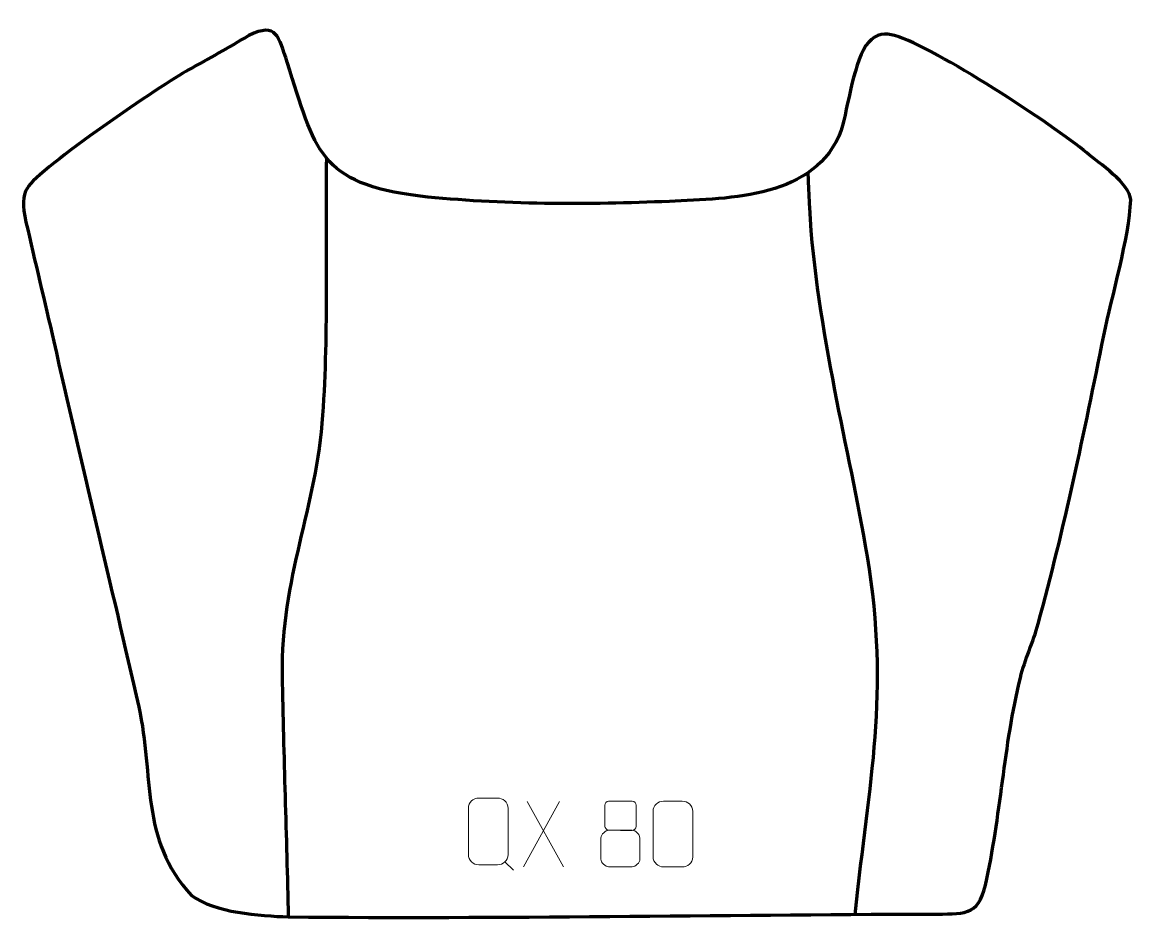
# Model space of a CAD drawing. Header units: millimetres. Extents: x -507 to -85, y 370 to 711.
import ezdxf

# ---------------------------------------------------------------- set-up
doc = ezdxf.new("R2010")
doc.units = ezdxf.units.MM
doc.header["$MEASUREMENT"] = 0
doc.layers.add('layer 2', color=7, linetype='Continuous')
doc.layers.add('layer 3', color=7, linetype='Continuous')

msp = doc.modelspace()

# ---------------------------------------------------------------- linework, layer by layer
at = {"layer": 'layer 2', "color": 142, "lineweight": 158}
for points, knots in [([(-390.8072, 659.695), (-391.1899, 627.4478), (-390.0773, 593.8574), (-392.2429, 561.8053), (-392.2429, 561.8053), (-394.5912, 527.048), (-408.2399, 499.5516), (-407.6412, 462.7148), (-407.6412, 462.7148), (-407.1439, 432.126), (-405.9628, 401.4865), (-405.3057, 370.8763)], [0, 0, 0, 0, 0.25, 0.25, 0.25, 0.25, 0.5, 0.5, 0.5, 0.5, 1, 1, 1, 1]), ([(-189.7055, 371.8287), (-184.3193, 423.1661), (-176.3044, 455.1821), (-185.0157, 508.0533), (-185.0157, 508.0533), (-188.5077, 529.2469), (-193.3475, 550.2331), (-197.3692, 571.337), (-197.3692, 571.337), (-201.7577, 594.806), (-205.7119, 616.8822), (-206.9241, 640.8269), (-206.9241, 640.8269), (-207.0801, 644.3387), (-207.243, 647.841), (-207.4408, 651.3509), (-207.4408, 651.3509), (-207.4408, 651.3509), (-207.6045, 654.0053), (-207.6045, 654.0053)], [0, 0, 0, 0, 0.16666667, 0.16666667, 0.16666667, 0.16666667, 0.33333333, 0.33333333, 0.33333333, 0.33333333, 0.5, 0.5, 0.5, 0.5, 0.66666667, 0.66666667, 0.66666667, 0.66666667, 1, 1, 1, 1])]:
    msp.add_open_spline(points, degree=3, knots=knots, dxfattribs=at)
at = {"layer": 'layer 2', "color": 250, "lineweight": 9}
for points in [[(-332.838, 416.1105), (-330.4702, 416.1105), (-328.1022, 416.1105), (-325.7342, 416.1105), (-325.7342, 416.1105), (-323.7524, 416.1467), (-321.7251, 414.6282), (-321.698, 412.1466), (-321.698, 412.1466), (-321.6983, 406.296), (-321.6983, 400.4451), (-321.698, 394.5937), (-321.698, 394.5937), (-321.8402, 392.2284), (-323.5477, 390.7221), (-325.7342, 390.7111), (-325.7342, 390.7111), (-328.1082, 390.7116), (-330.482, 390.7116), (-332.8555, 390.7111), (-332.8555, 390.7111), (-334.8154, 390.6039), (-336.8232, 392.5224), (-336.8117, 394.5761), (-336.8117, 394.5761), (-336.8114, 400.4501), (-336.8114, 406.3239), (-336.8117, 412.1973), (-336.8117, 412.1973), (-336.8074, 414.3739), (-335.0292, 416.1242), (-332.838, 416.1105)], [(-284.9355, 413.3965), (-284.9355, 411.1835), (-284.9355, 407.5012), (-284.9355, 405.2879), (-284.9355, 405.2879), (-284.9205, 404.7805), (-284.1131, 403.8491), (-283.413, 403.8503), (-283.413, 403.8503), (-280.4431, 403.8505), (-277.4729, 403.7656), (-274.5025, 403.7653), (-274.5025, 403.7653), (-273.7054, 403.7695), (-272.9847, 404.5598), (-272.9873, 405.2805), (-272.9873, 405.2805), (-272.9876, 407.4965), (-272.9876, 411.1812), (-272.9873, 413.3965), (-272.9873, 413.3965), (-273.0058, 414.1073), (-273.6172, 414.8677), (-274.4511, 414.8603), (-274.4511, 414.8603), (-277.4682, 414.86), (-280.4851, 414.86), (-283.5017, 414.8603), (-283.5017, 414.8603), (-284.1281, 414.8679), (-284.9522, 414.1569), (-284.9355, 413.3965)], [(-262.5628, 414.8849), (-260.1967, 414.8849), (-257.8302, 414.8849), (-255.4637, 414.8849), (-255.4637, 414.8849), (-253.4832, 414.9205), (-251.4572, 413.4262), (-251.4301, 410.9841), (-251.4301, 410.9841), (-251.4305, 405.2267), (-251.4305, 399.4689), (-251.4301, 393.7107), (-251.4301, 393.7107), (-251.5722, 391.3831), (-253.2786, 389.9008), (-255.4637, 389.89), (-255.4637, 389.89), (-257.8361, 389.8904), (-260.2085, 389.8904), (-262.5805, 389.89), (-262.5805, 389.89), (-264.539, 389.7844), (-266.5454, 391.6723), (-266.534, 393.6933), (-266.534, 393.6933), (-266.5336, 399.4739), (-266.5336, 405.2542), (-266.534, 411.034), (-266.534, 411.034), (-266.5297, 413.176), (-264.7526, 414.8985), (-262.5628, 414.8849)], [(-286.3943, 400.8783), (-286.3943, 397.7075), (-286.3943, 396.0054), (-286.3943, 392.834), (-286.3943, 392.834), (-286.4028, 391.6121), (-284.7049, 389.9194), (-283.4523, 389.9109), (-283.4523, 389.9109), (-280.4692, 389.9112), (-277.4859, 389.9112), (-274.5025, 389.9109), (-274.5025, 389.9109), (-273.1792, 389.9226), (-271.5588, 391.5442), (-271.5699, 392.8434), (-271.5699, 392.8434), (-271.5702, 396.0116), (-271.5702, 397.7104), (-271.5699, 400.8783), (-271.5699, 400.8783), (-271.6396, 402.2587), (-273.2174, 403.8373), (-274.5228, 403.8312), (-274.5228, 403.8312), (-277.4994, 403.8309), (-280.476, 403.8309), (-283.4523, 403.8312), (-283.4523, 403.8312), (-284.5318, 403.8376), (-286.3781, 402.2587), (-286.3943, 400.8783)]]:
    msp.add_open_spline(points, degree=3, knots=[0, 0, 0, 0, 0.11111111, 0.11111111, 0.11111111, 0.11111111, 0.22222222, 0.22222222, 0.22222222, 0.22222222, 0.33333333, 0.33333333, 0.33333333, 0.33333333, 0.44444444, 0.44444444, 0.44444444, 0.44444444, 0.55555556, 0.55555556, 0.55555556, 0.55555556, 0.66666667, 0.66666667, 0.66666667, 0.66666667, 0.77777778, 0.77777778, 0.77777778, 0.77777778, 1, 1, 1, 1], dxfattribs=at)
for points in [[(-302.1118, 414.8335), (-302.1118, 414.8335), (-315.8524, 389.9377), (-315.8524, 389.9377)], [(-314.3978, 414.8335), (-314.3978, 414.8335), (-300.6572, 389.88), (-300.6572, 389.88)], [(-322.9079, 391.8091), (-322.9079, 391.8091), (-319.6977, 388.6022), (-319.6977, 388.6022)]]:
    msp.add_open_spline(points, degree=3, dxfattribs=at)
at = {"layer": 'layer 3', "color": 242, "lineweight": 158}
msp.add_open_spline([(-405.3057, 370.8763), (-416.1086, 371.2954), (-433.3833, 372.4145), (-442.1546, 379.0493), (-442.1546, 379.0493), (-461.9242, 400.5454), (-456.3168, 424.3105), (-462.2067, 450.7948), (-462.2067, 450.7948), (-472.7138, 497.1859), (-484.039, 543.3376), (-494.525, 589.7902), (-494.525, 589.7902), (-497.9564, 604.9818), (-501.636, 620.1039), (-505.0885, 635.2541), (-505.0885, 635.2541), (-506.5418, 641.6321), (-506.3553, 645.2246), (-504.69, 648.0652), (-504.69, 648.0652), (-500.0006, 656.0653), (-452.6471, 687.9149), (-443.2732, 693.1444), (-443.2732, 693.1444), (-435.2549, 697.5793), (-428.1395, 701.5215), (-420.2782, 706.2915), (-420.2782, 706.2915), (-409.5237, 711.3171), (-409.1261, 706.0093), (-405.6889, 696.0728), (-405.6889, 696.0728), (-395.0127, 662.454), (-393.7198, 649.9078), (-355.126, 645.079), (-355.126, 645.079), (-324.9726, 641.8193), (-290.6546, 641.765), (-260.3067, 643.1369), (-260.3067, 643.1369), (-236.9993, 644.2175), (-204.6604, 644.2585), (-194.9281, 670.2342), (-194.9281, 670.2342), (-192.465, 678.7301), (-190.0075, 697.6875), (-184.6163, 703.643), (-184.6163, 703.643), (-181.6181, 706.9549), (-178.1773, 707.2587), (-174.6637, 706.2388), (-174.6637, 706.2388), (-158.968, 701.6821), (-114.1643, 672.0116), (-101.5215, 661.6063), (-101.5215, 661.6063), (-96.9771, 657.8661), (-85.1464, 649.7803), (-84.7999, 643.7067), (-84.7999, 643.7067), (-85.4829, 629.0024), (-91.946, 607.3464), (-95.0874, 592.0598), (-95.0874, 592.0598), (-102.6524, 554.5898), (-109.9031, 519.3577), (-120.0514, 482.3943), (-120.0514, 482.3943), (-121.9768, 475.3812), (-125.088, 468.875), (-126.8161, 461.8621), (-126.8161, 461.8621), (-133.1876, 436.0059), (-134.1852, 409.0182), (-140.133, 382.9397), (-140.133, 382.9397), (-142.8581, 370.9911), (-148.4861, 372.0089), (-160.7363, 371.9701), (-160.7363, 371.9701), (-242.1263, 371.7122), (-323.9772, 370.1341), (-405.3057, 370.8763)], degree=3, knots=[0, 0, 0, 0, 0.04545455, 0.04545455, 0.04545455, 0.04545455, 0.09090909, 0.09090909, 0.09090909, 0.09090909, 0.13636364, 0.13636364, 0.13636364, 0.13636364, 0.18181818, 0.18181818, 0.18181818, 0.18181818, 0.22727273, 0.22727273, 0.22727273, 0.22727273, 0.27272727, 0.27272727, 0.27272727, 0.27272727, 0.31818182, 0.31818182, 0.31818182, 0.31818182, 0.36363636, 0.36363636, 0.36363636, 0.36363636, 0.40909091, 0.40909091, 0.40909091, 0.40909091, 0.45454545, 0.45454545, 0.45454545, 0.45454545, 0.5, 0.5, 0.5, 0.5, 0.54545455, 0.54545455, 0.54545455, 0.54545455, 0.59090909, 0.59090909, 0.59090909, 0.59090909, 0.63636364, 0.63636364, 0.63636364, 0.63636364, 0.68181818, 0.68181818, 0.68181818, 0.68181818, 0.72727273, 0.72727273, 0.72727273, 0.72727273, 0.77272727, 0.77272727, 0.77272727, 0.77272727, 0.81818182, 0.81818182, 0.81818182, 0.81818182, 0.86363636, 0.86363636, 0.86363636, 0.86363636, 0.90909091, 0.90909091, 0.90909091, 0.90909091, 1, 1, 1, 1], dxfattribs=at)

doc.saveas('drawing.dxf')
